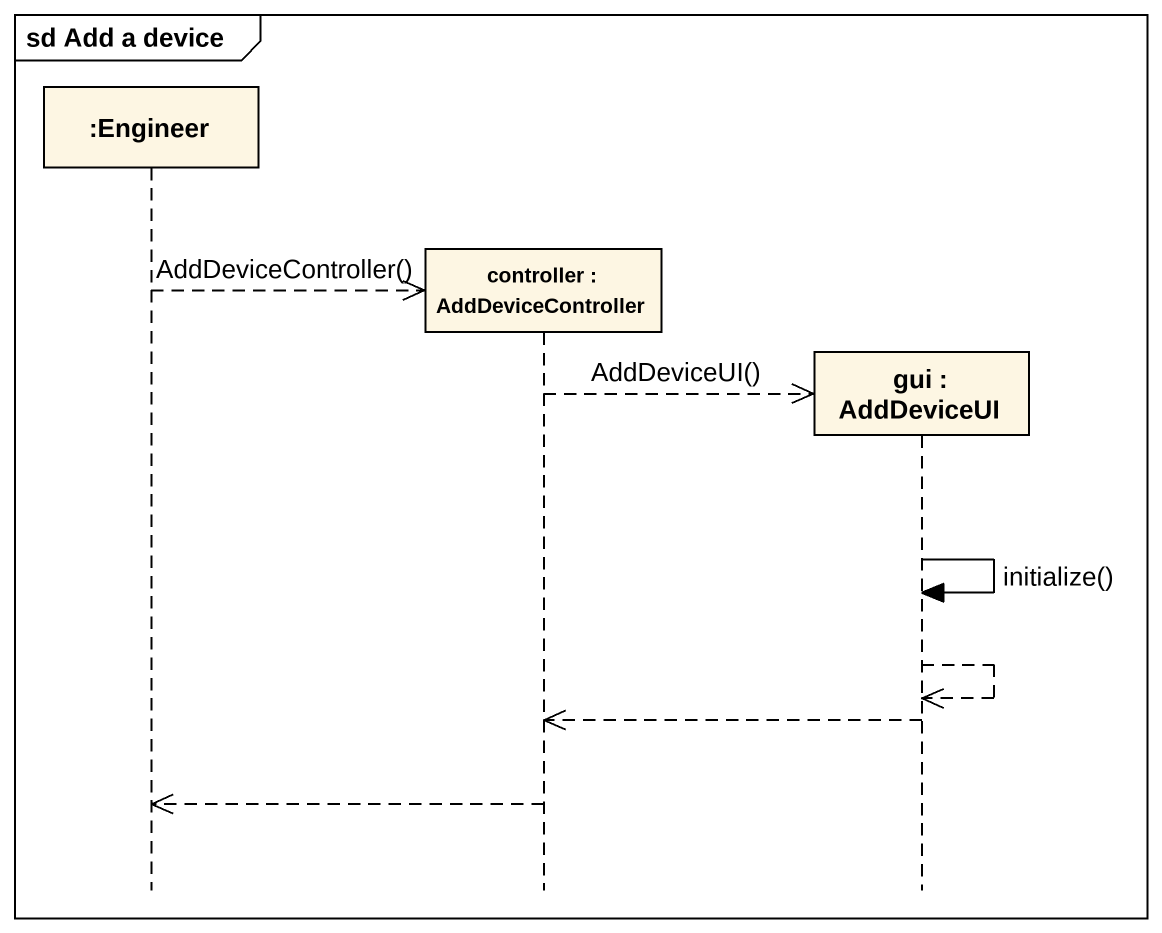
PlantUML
@startuml
mainframe sd Add a device
hide footbox
participant ":Engineer" as Engineer
participant "controller : AddDeviceController" as controller
participant "gui : AddDeviceUI" as gui

Engineer -->> controller ** : AddDeviceController()
controller -->> gui ** : AddDeviceUI()
gui -> gui : initialize()
gui -->> gui
gui -->> controller
controller -->> Engineer
@enduml
